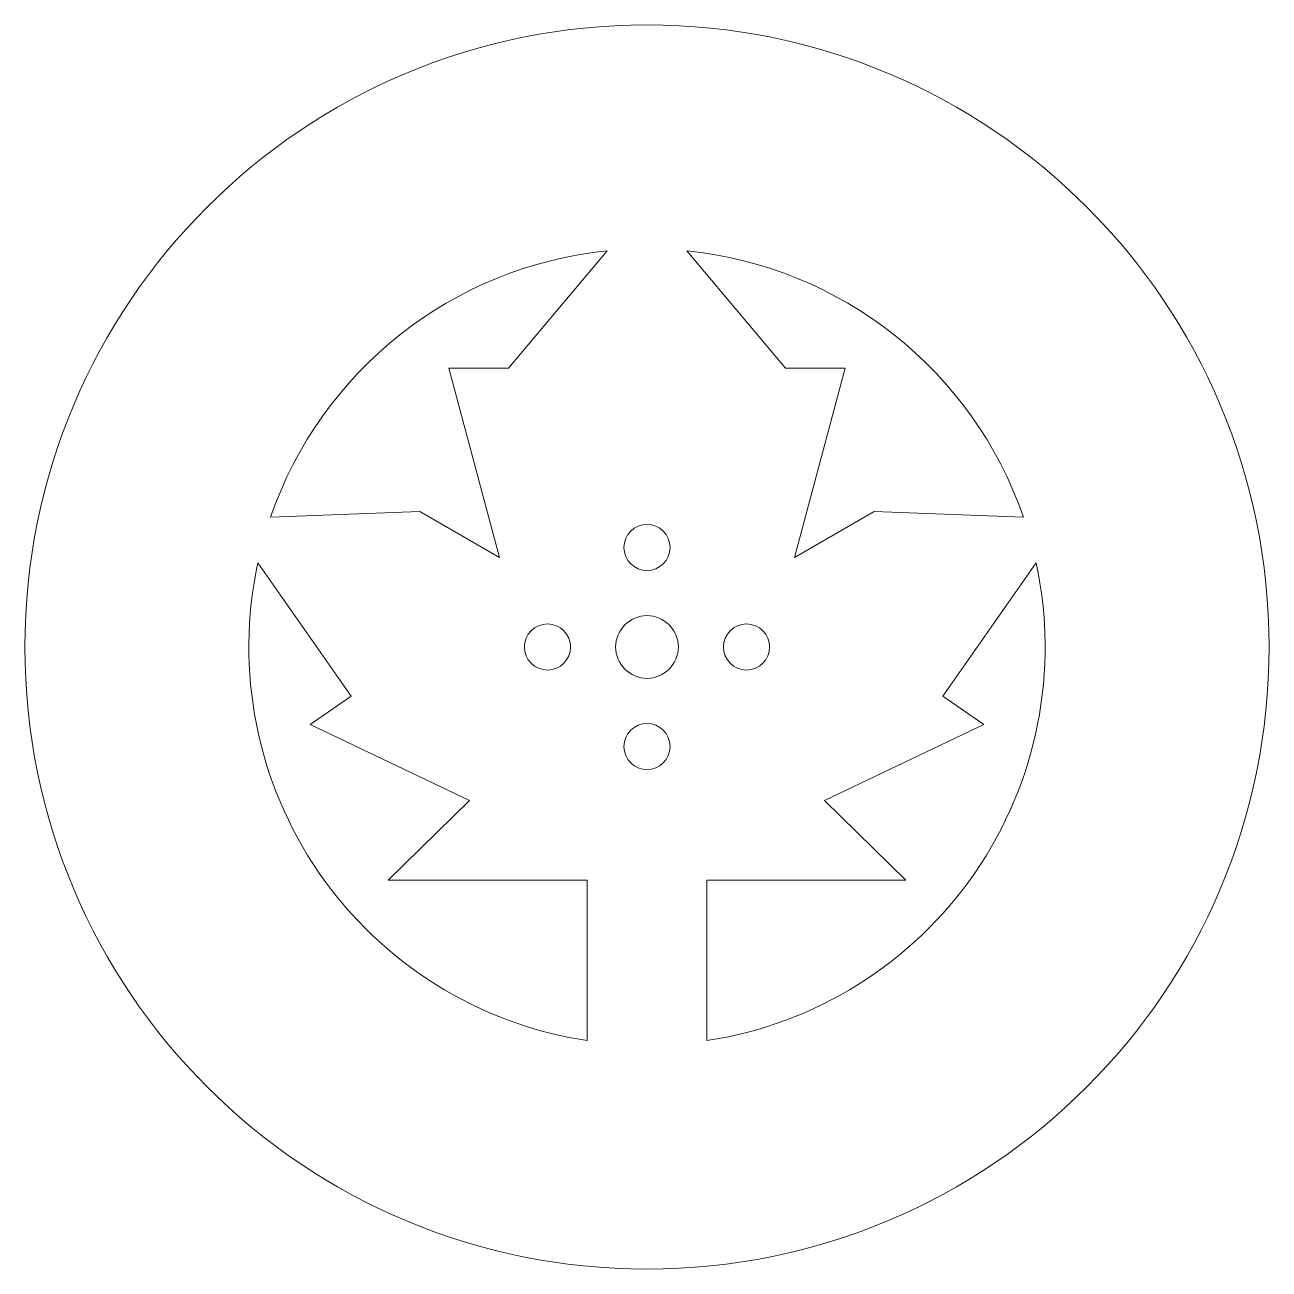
# Model space of a CAD drawing. Header units: inches. Extents: x -1.56 to 1.56, y -1.56 to 1.56.
import ezdxf

# ---------------------------------------------------------------- set-up
doc = ezdxf.new("R2010")
doc.units = ezdxf.units.IN
doc.header["$MEASUREMENT"] = 0

msp = doc.modelspace()

# ---------------------------------------------------------------- linework, layer by layer
at = {"color": 7, "linetype": 'Continuous', "lineweight": 15}
for p, q in [((-0.3475, 0.7), (-0.1, 0.995)), ((0.1, 0.995), (0.3475, 0.7)), ((-0.3702, 0.225), (-0.4975, 0.7)), ((-0.4975, 0.7), (-0.3475, 0.7)), ((0.3475, 0.7), (0.4975, 0.7)), ((0.4975, 0.7), (0.3702, 0.225)), ((-0.9452, 0.3264), (-0.5702, 0.3405)), ((-0.5702, 0.3405), (-0.3702, 0.225)), ((0.3702, 0.225), (0.5702, 0.3405)), ((0.5702, 0.3405), (0.9452, 0.3264)), ((-0.7428, -0.1236), (-0.9774, 0.2114)), ((0.9774, 0.2114), (0.7428, -0.1236)), ((-0.8459, -0.1943), (-0.7428, -0.1236)), ((0.7428, -0.1236), (0.8459, -0.1943)), ((-0.4459, -0.3857), (-0.8459, -0.1943)), ((0.8459, -0.1943), (0.4459, -0.3857)), ((-0.65, -0.5857), (-0.4459, -0.3857)), ((0.4459, -0.3857), (0.65, -0.5857)), ((-0.15, -0.5857), (-0.65, -0.5857)), ((-0.15, -0.9887), (-0.15, -0.5857)), ((0.65, -0.5857), (0.15, -0.5857)), ((0.15, -0.5857), (0.15, -0.9887))]:
    msp.add_line(p, q, dxfattribs=at)
for centre, radius in [((0, 0), 1.5625), ((0, 0.25), 0.058), ((0, 0), 0.0787), ((-0.25, 0), 0.058), ((0.25, 0), 0.058), ((0, -0.25), 0.058)]:
    msp.add_circle(centre, radius, dxfattribs=at)
for start, end in [(95.7392, 160.9524), (19.0476, 84.2608), (167.7983, 261.3731), (278.6269, 12.2017)]:
    msp.add_arc((0, 0), 1, start, end, dxfattribs=at)

doc.saveas('drawing.dxf')
